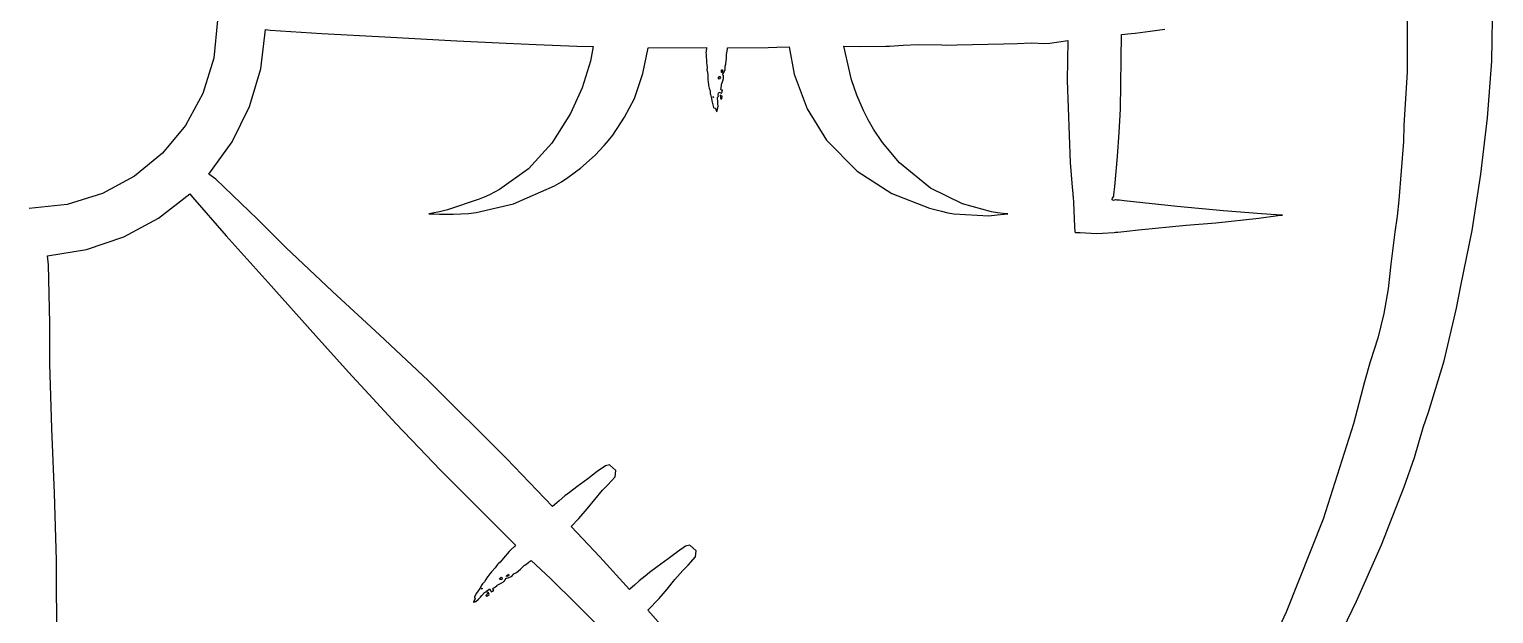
# Model space of a CAD drawing. Extents: x 0 to 198, y 0 to 357.
# Drawn here: x 99.2 to 164.6, y 266.5 to 292.6 of the extents above; entities that cross this region are included whole.
import ezdxf

# ---------------------------------------------------------------- set-up
doc = ezdxf.new("R2010")
doc.units = 0

msp = doc.modelspace()

# ---------------------------------------------------------------- linework, layer by layer
at = {"layer": 'Layer 1'}
for p, q in [((164.547757, 291.194294), (164.631627, 296.564739)), ((107.588, 293.025), (107.415361, 291.329724)), ((109.520319, 290.853819), (109.737064, 292.615762)), ((109.737064, 292.615762), (109.937958, 292.586574)), ((149.26933, 292.538895), (149.936912, 292.625238)), ((160.769857, 293.122481), (160.764557, 290.717381)), ((109.937958, 292.586574), (112.246118, 292.431256)), ((112.246118, 292.431256), (115.064258, 292.286293)), ((115.064258, 292.286293), (118.279868, 292.105538)), ((118.279868, 292.105538), (120.481308, 291.995062)), ((120.481308, 291.995062), (121.836608, 291.933016)), ((140.627042, 291.918358), (142.717922, 291.965077)), ((142.717922, 291.965077), (143.338379, 291.987825)), ((143.338379, 291.987825), (143.955249, 292.019947)), ((143.955249, 292.019947), (144.563068, 291.982361)), ((144.563068, 291.982361), (144.787197, 292.003886)), ((144.787197, 292.003886), (145.593138, 292.125123)), ((145.593138, 292.125123), (145.571859, 290.329793)), ((147.953164, 289.05137), (147.99613, 292.39311)), ((147.99613, 292.39311), (148.429059, 292.427762)), ((148.429059, 292.427762), (148.597263, 292.447737)), ((148.597263, 292.447737), (149.26933, 292.538895)), ((107.415361, 291.329724), (106.924002, 289.750777)), ((121.836608, 291.933016), (123.644238, 291.86029)), ((123.644238, 291.86029), (124.382915, 291.844393)), ((124.382915, 291.844393), (124.2585, 291.20135)), ((126.601422, 290.637047), (126.830982, 291.793848)), ((126.830982, 291.793848), (129.436252, 291.798333)), ((129.425409, 291.616681), (129.417744, 291.578442)), ((129.417744, 291.578442), (129.422716, 291.499031)), ((129.422716, 291.499031), (129.446034, 291.132055)), ((129.436252, 291.798333), (129.425409, 291.616681)), ((130.314334, 291.094058), (130.333808, 291.31028)), ((130.333808, 291.31028), (130.344162, 291.52789)), ((130.344162, 291.52789), (130.355578, 291.55659)), ((130.355578, 291.55659), (130.383786, 291.744355)), ((130.382728, 291.78406), (132.194938, 291.80322)), ((130.383786, 291.744355), (130.382728, 291.78406)), ((132.194938, 291.80322), (132.590529, 291.817244)), ((132.590529, 291.817244), (133.139075, 291.835024)), ((133.139075, 291.835024), (133.357091, 290.613354)), ((135.931219, 290.360431), (135.57941, 291.858491)), ((135.57941, 291.858491), (136.32339, 291.854904)), ((136.32339, 291.854904), (137.45391, 291.858008)), ((137.45391, 291.858008), (137.621048, 291.871555)), ((137.621048, 291.871555), (138.238081, 291.908808)), ((138.238081, 291.908808), (138.911127, 291.943866)), ((138.911127, 291.943866), (139.956607, 291.923811)), ((139.956607, 291.923811), (140.174217, 291.908481)), ((140.174217, 291.908481), (140.627042, 291.918358)), ((109.015054, 289.164869), (109.520319, 290.853819)), ((124.2585, 291.20135), (123.892585, 290.00063)), ((129.446034, 291.132055), (129.457368, 291.023117)), ((129.457368, 291.023117), (129.473511, 290.914924)), ((129.473511, 290.914924), (129.462179, 290.808363)), ((129.462179, 290.808363), (129.470169, 290.768984)), ((129.470169, 290.768984), (129.499763, 290.602414)), ((130.11337, 290.681576), (130.113046, 290.804038)), ((130.113046, 290.804038), (130.153, 290.802)), ((130.142157, 290.686958), (130.11337, 290.681576)), ((130.160829, 290.741012), (130.142157, 290.686958)), ((130.153, 290.802), (130.160829, 290.741012)), ((130.153, 290.802), (130.153, 290.802)), ((130.159668, 290.608537), (130.190569, 290.645226)), ((130.190569, 290.645226), (130.21723, 290.691209)), ((130.21723, 290.691209), (130.27096, 290.814975)), ((130.27096, 290.814975), (130.283598, 290.872127)), ((130.271775, 290.969641), (130.307078, 291.064707)), ((130.283598, 290.872127), (130.271775, 290.969641)), ((130.307078, 291.064707), (130.314334, 291.094058)), ((160.764557, 290.717381), (160.615355, 288.314401)), ((164.348006, 288.657594), (164.547757, 291.194294)), ((123.892585, 290.00063), (123.360915, 288.84785)), ((126.220474, 289.520908), (126.601422, 290.637047)), ((129.499763, 290.602414), (129.507592, 290.364422)), ((129.507592, 290.364422), (129.515745, 290.265608)), ((129.515745, 290.265608), (129.535069, 290.129938)), ((129.535069, 290.129938), (129.539551, 290.100423)), ((129.539551, 290.100423), (129.569638, 289.982454)), ((129.976812, 290.401519), (129.987, 290.478)), ((130.012603, 290.391164), (129.976812, 290.401519)), ((129.986921, 290.478156), (130.013255, 290.509138)), ((129.987, 290.478), (129.986921, 290.478156)), ((130.075629, 290.459814), (130.012603, 290.391164)), ((130.013255, 290.509138), (130.043995, 290.501801)), ((130.043995, 290.501801), (130.075629, 290.459814)), ((130.076994, 289.928318), (130.094117, 289.996153)), ((130.094117, 289.996153), (130.119065, 290.112253)), ((130.106754, 290.150573), (130.167006, 290.321464)), ((130.119065, 290.112253), (130.106754, 290.150573)), ((130.198231, 290.557252), (130.159668, 290.608537)), ((130.167006, 290.321464), (130.19962, 290.423868)), ((130.208913, 290.490885), (130.198231, 290.557252)), ((130.19962, 290.423868), (130.208913, 290.490885)), ((133.357091, 290.613354), (133.937392, 289.068657)), ((136.157634, 289.677764), (135.931219, 290.360431)), ((145.571859, 290.329793), (145.703778, 286.659723)), ((106.924002, 289.750777), (106.147658, 288.321891)), ((125.784605, 288.6901), (126.220474, 289.520908)), ((129.569638, 289.982454), (129.601597, 289.865374)), ((129.601597, 289.865374), (129.60486, 289.747318)), ((129.60486, 289.747318), (129.617252, 289.698398)), ((129.617252, 289.698398), (129.665275, 289.522616)), ((129.665275, 289.522616), (129.687613, 289.414178)), ((129.687613, 289.414178), (129.715906, 289.296446)), ((129.734092, 289.564504), (129.735, 289.608)), ((129.750072, 289.575918), (129.734092, 289.564504)), ((129.734744, 289.608373), (129.750072, 289.575918)), ((129.735, 289.608), (129.734744, 289.608373)), ((129.929762, 289.552782), (129.952904, 289.596157)), ((129.950717, 289.380181), (129.929762, 289.552782)), ((129.952918, 289.292859), (129.950717, 289.380181)), ((129.952904, 289.596157), (129.97402, 289.629992)), ((129.968396, 289.687145), (129.980054, 289.784659)), ((129.97402, 289.629992), (129.968396, 289.687145)), ((129.980054, 289.784659), (129.989187, 289.812951)), ((129.989187, 289.812951), (130.125751, 289.766802)), ((130.146856, 289.634203), (130.047875, 289.674885)), ((130.047875, 289.674885), (130.07584, 289.556177)), ((130.07584, 289.556177), (130.08, 289.507)), ((130.095339, 289.902718), (130.076994, 289.928318)), ((130.08, 289.507), (130.1003, 289.495751)), ((130.08, 289.507), (130.08, 289.507)), ((130.162358, 289.904346), (130.095339, 289.902718)), ((130.1003, 289.495751), (130.126228, 289.506921)), ((130.125751, 289.766802), (130.146051, 289.830317)), ((130.126228, 289.506921), (130.146856, 289.634203)), ((130.146051, 289.830317), (130.162358, 289.904346)), ((136.464274, 288.986783), (136.157634, 289.677764)), ((108.235029, 287.583918), (109.015054, 289.164869)), ((123.360915, 288.84785), (122.526438, 287.52475)), ((125.250641, 287.881142), (125.784605, 288.6901)), ((129.715906, 289.296446), (129.754144, 289.129388)), ((129.754144, 289.129388), (129.770775, 289.113326)), ((129.770775, 289.113326), (129.843422, 289.089764)), ((129.843422, 289.089764), (129.855244, 289.012226)), ((129.855244, 289.012226), (129.903674, 288.988421)), ((129.901376, 288.984259), (129.881, 288.962)), ((129.881, 288.962), (129.899909, 288.945287)), ((129.881, 288.962), (129.881, 288.962)), ((129.899909, 288.945287), (129.917847, 288.95988)), ((129.917847, 288.95988), (129.901376, 288.984259)), ((129.903674, 288.988421), (129.942075, 289.028533)), ((129.942075, 289.028533), (129.959034, 289.184421)), ((129.959034, 289.184421), (129.952918, 289.292859)), ((133.937392, 289.068657), (134.803051, 287.663854)), ((136.566351, 288.77537), (136.464274, 288.986783)), ((136.675687, 288.566732), (136.566351, 288.77537)), ((147.886961, 288.01005), (147.953164, 289.05137)), ((106.147658, 288.321891), (105.120061, 287.076798)), ((136.909113, 288.153446), (136.675687, 288.566732)), ((137.307802, 287.553863), (136.909113, 288.153446)), ((160.615355, 288.314401), (160.596847, 287.601325)), ((164.051955, 286.135004), (164.348006, 288.657594)), ((107.194004, 286.145972), (108.235029, 287.583918)), ((122.526438, 287.52475), (121.480468, 286.38331)), ((124.467772, 286.996768), (124.872986, 287.42432)), ((124.872986, 287.42432), (125.067437, 287.647634)), ((125.067437, 287.647634), (125.250641, 287.881142)), ((134.803051, 287.663854), (136.181101, 286.277404)), ((138.075505, 286.644377), (137.307802, 287.553863)), ((147.816597, 286.92625), (147.886961, 288.01005)), ((160.596847, 287.601325), (160.386414, 284.977875)), ((105.120061, 287.076798), (103.874943, 286.04923)), ((123.812664, 286.414544), (124.467772, 286.996768)), ((147.693647, 285.59541), (147.816597, 286.92625)), ((107.507575, 285.911242), (107.194004, 286.145972)), ((121.480468, 286.38331), (120.190718, 285.45605)), ((123.246265, 285.993838), (123.532686, 286.198401)), ((123.532686, 286.198401), (123.812664, 286.414544)), ((136.181101, 286.277404), (137.735011, 285.284265)), ((139.457065, 285.519887), (138.075505, 286.644377)), ((145.703778, 286.659723), (145.788896, 285.555703)), ((163.668102, 283.627824), (164.051955, 286.135004)), ((103.874943, 286.04923), (102.446039, 285.27292)), ((109.369675, 284.129612), (107.507575, 285.911242)), ((120.190718, 285.45605), (119.742784, 285.218792)), ((120.821507, 284.814068), (122.655077, 285.620825)), ((122.655077, 285.620825), (122.954625, 285.799951)), ((122.954625, 285.799951), (123.246265, 285.993838)), ((140.892835, 284.814476), (139.457065, 285.519887)), ((145.788896, 285.555703), (145.814906, 285.2798)), ((147.668862, 285.345759), (147.693647, 285.59541)), ((100.86708, 284.781599), (99.1718, 284.609)), ((102.446039, 285.27292), (100.86708, 284.781599)), ((104.945985, 284.170448), (106.343189, 285.261914)), ((106.343189, 285.261914), (106.466955, 285.108879)), ((106.466955, 285.108879), (107.976275, 283.379839)), ((119.275103, 285.016757), (117.863623, 284.541509)), ((119.153857, 284.431849), (120.821507, 284.814068)), ((119.511887, 285.111415), (119.275103, 285.016757)), ((119.742784, 285.218792), (119.511887, 285.111415)), ((137.735011, 285.284265), (139.411791, 284.617657)), ((142.180305, 284.463643), (140.892835, 284.814476)), ((145.814906, 285.2798), (145.821346, 285.210822)), ((145.821346, 285.210822), (145.82469, 285.176334)), ((145.82469, 285.176334), (145.826401, 285.159119)), ((145.826401, 285.159119), (145.828032, 285.125856)), ((145.828032, 285.125856), (145.841322, 284.855487)), ((145.841322, 284.855487), (145.895226, 283.804627)), ((147.570861, 285.027136), (147.592222, 285.073446)), ((147.574939, 284.995338), (147.570861, 285.027136)), ((147.631101, 284.960117), (147.574939, 284.995338)), ((147.592222, 285.073446), (147.64375, 285.15139)), ((147.732771, 284.994035), (147.631101, 284.960117)), ((147.64375, 285.15139), (147.656388, 285.221017)), ((147.656388, 285.221017), (147.668862, 285.345759)), ((147.755682, 284.991833), (147.732771, 284.994035)), ((147.806312, 284.986288), (147.755682, 284.991833)), ((147.907576, 284.975199), (147.806312, 284.986288)), ((148.11018, 284.953186), (147.907576, 284.975199)), ((150.4777, 284.699054), (148.11018, 284.953186)), ((160.386414, 284.977875), (160.314667, 284.263819)), ((103.396793, 283.333672), (104.945985, 284.170448)), ((110.642635, 282.861302), (109.369675, 284.129612)), ((117.19702, 284.392468), (117.035504, 284.372096)), ((117.035504, 284.372096), (117.256287, 284.367437)), ((117.508469, 284.452149), (117.19702, 284.392468)), ((117.256287, 284.367437), (117.507651, 284.352598)), ((117.507651, 284.352598), (117.782086, 284.347462)), ((117.863623, 284.541509), (117.508469, 284.452149)), ((117.782086, 284.347462), (117.952813, 284.346404)), ((117.952813, 284.346404), (118.123295, 284.351946)), ((118.123295, 284.351946), (118.465975, 284.365888)), ((118.465975, 284.365888), (118.809792, 284.390512)), ((118.809792, 284.390512), (119.153857, 284.431849)), ((139.411791, 284.617657), (139.953815, 284.480195)), ((139.953815, 284.480195), (140.22393, 284.417985)), ((140.22393, 284.417985), (140.496082, 284.366948)), ((140.496082, 284.366948), (142.064112, 284.284762)), ((142.064112, 284.284762), (142.436795, 284.318843)), ((142.448382, 284.417333), (142.180305, 284.463643)), ((142.436795, 284.318843), (142.754859, 284.359364)), ((142.696972, 284.38733), (142.448382, 284.417333)), ((142.917098, 284.371543), (142.696972, 284.38733)), ((142.754859, 284.359364), (142.917098, 284.371543)), ((152.55293, 284.50729), (150.4777, 284.699054)), ((152.21523, 283.972931), (154.12731, 284.181408)), ((154.25238, 284.368606), (152.55293, 284.50729)), ((154.12731, 284.181408), (154.984046, 284.293758)), ((154.91018, 284.320255), (154.25238, 284.368606)), ((155.188101, 284.310033), (154.91018, 284.320255)), ((154.984046, 284.293758), (155.188101, 284.310033)), ((160.314667, 284.263819), (160.20525, 283.553596)), ((145.895226, 283.804627), (145.908025, 283.55897)), ((145.908025, 283.55897), (145.953765, 283.539497)), ((145.953765, 283.539497), (146.015893, 283.536234)), ((146.015893, 283.536234), (146.13982, 283.529876)), ((146.13982, 283.529876), (146.632518, 283.505416)), ((146.632518, 283.505416), (146.878898, 283.496368)), ((146.878898, 283.496368), (147.141023, 283.51031)), ((147.141023, 283.51031), (147.659891, 283.538111)), ((147.659891, 283.538111), (147.724139, 283.541535)), ((147.724139, 283.541535), (147.761889, 283.545122)), ((147.761889, 283.545122), (147.828092, 283.552217)), ((147.828092, 283.552217), (147.960824, 283.566401)), ((147.960824, 283.566401), (148.22613, 283.594124)), ((148.22613, 283.594124), (148.75682, 283.648593)), ((148.75682, 283.648593), (150.88145, 283.856091)), ((150.88145, 283.856091), (152.21523, 283.972931)), ((160.20525, 283.553596), (160.027676, 282.125076)), ((163.161138, 281.144774), (163.668102, 283.627824)), ((101.729891, 282.76655), (103.396793, 283.333672)), ((107.976275, 283.379839), (109.851015, 281.300209)), ((112.726665, 280.896552), (110.642635, 282.861302)), ((99.979559, 282.484044), (101.729891, 282.76655)), ((100.036957, 282.085191), (99.979559, 282.484044)), ((100.093703, 279.481311), (100.036957, 282.085191)), ((160.027676, 282.125076), (159.918174, 281.008496)), ((109.851015, 281.300209), (111.979155, 278.916709)), ((114.830675, 278.956012), (112.726665, 280.896552)), ((159.918174, 281.008496), (159.712795, 279.905206)), ((162.973616, 280.145765), (163.161138, 281.144774)), ((159.712795, 279.905206), (159.455564, 278.814146)), ((162.417074, 277.795206), (162.973616, 280.145765)), ((100.096966, 277.665271), (100.093703, 279.481311)), ((111.979155, 278.916709), (113.445425, 277.294219)), ((116.997785, 276.916822), (114.830675, 278.956012)), ((159.455564, 278.814146), (159.105547, 277.753006)), ((100.181187, 274.771951), (100.096966, 277.665271)), ((159.105547, 277.753006), (158.862991, 276.855015)), ((161.721679, 275.504485), (162.417074, 277.795206)), ((113.445425, 277.294219), (114.352303, 276.299451)), ((120.505935, 273.431342), (116.997785, 276.916822)), ((114.352303, 276.299451), (115.569083, 274.980021)), ((158.862991, 276.855015), (158.365648, 274.984105)), ((115.569083, 274.980021), (116.579263, 273.925001)), ((158.365648, 274.984105), (157.006452, 270.718444)), ((161.472926, 274.812525), (161.721679, 275.504485)), ((100.296636, 271.881731), (100.181187, 274.771951)), ((161.097147, 273.466435), (161.472926, 274.812525)), ((116.579263, 273.925001), (117.546474, 272.907971)), ((122.557275, 271.279072), (120.505935, 273.431342)), ((124.922267, 273.097227), (124.561813, 272.846682)), ((125.113458, 273.142724), (124.922267, 273.097227)), ((125.395068, 272.887528), (125.113458, 273.142724)), ((160.630947, 272.156545), (161.097147, 273.466435)), ((117.546474, 272.907971), (120.907294, 269.558971)), ((124.137441, 272.524712), (123.647842, 272.163039)), ((124.561813, 272.846682), (124.137441, 272.524712)), ((125.0369, 272.250113), (125.360662, 272.61399)), ((125.360662, 272.61399), (125.395068, 272.887528)), ((100.387136, 268.875821), (100.296636, 271.881731)), ((123.116012, 271.753098), (122.851034, 271.539566)), ((123.317312, 271.910696), (123.116012, 271.753098)), ((123.647842, 272.163039), (123.317312, 271.910696)), ((124.44604, 271.597359), (124.798174, 272.009095)), ((124.798174, 272.009095), (125.0369, 272.250113)), ((159.619217, 269.573365), (160.630947, 272.156545)), ((122.644922, 271.355955), (122.557275, 271.279072)), ((122.851034, 271.539566), (122.644922, 271.355955)), ((123.740381, 270.746099), (124.105319, 271.174873)), ((124.105319, 271.174873), (124.44604, 271.597359)), ((123.394524, 270.394126), (123.740381, 270.746099)), ((124.675814, 269.025776), (123.394524, 270.394126)), ((157.006452, 270.718444), (155.348568, 266.559755)), ((120.62348, 269.270836), (120.363314, 268.977486)), ((120.679902, 269.334269), (120.62348, 269.270836)), ((120.714144, 269.357668), (120.679902, 269.334269)), ((120.859677, 269.489017), (120.714144, 269.357668)), ((120.907294, 269.558971), (120.859677, 269.489017)), ((128.146697, 269.261807), (127.722323, 268.939922)), ((128.507148, 269.512355), (128.146697, 269.261807)), ((128.698178, 269.557849), (128.507148, 269.512355)), ((128.979951, 269.302737), (128.698178, 269.557849)), ((128.945381, 269.029114), (128.979951, 269.302737)), ((158.502557, 267.056315), (159.619217, 269.573365)), ((100.402872, 263.878171), (100.387136, 268.875821)), ((120.001647, 268.539986), (119.82766, 268.35491)), ((120.106334, 268.686499), (120.001647, 268.539986)), ((120.130303, 268.721965), (120.106334, 268.686499)), ((120.218921, 268.794364), (120.130303, 268.721965)), ((120.289121, 268.887311), (120.218921, 268.794364)), ((120.363314, 268.977486), (120.289121, 268.887311)), ((120.948556, 268.334753), (121.125396, 268.484201)), ((121.125396, 268.484201), (121.296857, 268.641068)), ((121.296857, 268.641068), (121.3267, 268.654615)), ((121.3267, 268.654615), (121.488213, 268.776425)), ((121.488213, 268.776425), (121.517485, 268.806998)), ((121.517485, 268.806998), (121.604316, 268.869533)), ((121.604316, 268.869533), (121.815074, 268.673369)), ((121.815074, 268.673369), (122.470676, 268.059271)), ((126.000944, 267.566926), (124.675814, 269.025776)), ((127.232809, 268.578164), (126.902197, 268.325824)), ((127.722323, 268.939922), (127.232809, 268.578164)), ((128.03092, 268.012496), (128.383057, 268.424312)), ((128.383057, 268.424312), (128.62178, 268.66533)), ((128.62178, 268.66533), (128.945381, 269.029114)), ((119.402634, 267.774893), (119.304139, 267.608241)), ((119.430763, 267.820551), (119.402634, 267.774893)), ((119.517594, 267.911946), (119.430763, 267.820551)), ((119.58331, 268.022831), (119.517594, 267.911946)), ((119.650981, 268.133143), (119.58331, 268.022831)), ((119.669977, 268.15858), (119.650981, 268.133143)), ((119.758764, 268.274601), (119.669977, 268.15858)), ((119.82766, 268.35491), (119.758764, 268.274601)), ((119.964547, 267.662283), (120.069723, 267.732238)), ((120.069723, 267.732238), (120.090023, 267.769821)), ((120.090023, 267.769821), (120.261332, 267.856164)), ((120.187609, 268.050809), (120.25267, 268.101522)), ((120.205302, 268.017789), (120.187609, 268.050809)), ((120.301427, 268.025045), (120.205302, 268.017789)), ((120.25267, 268.101522), (120.272154, 268.116758)), ((120.261332, 267.856164), (120.361862, 267.910382)), ((120.272154, 268.116758), (120.294577, 268.10632)), ((120.294577, 268.10632), (120.310884, 268.079006)), ((120.310884, 268.079006), (120.301, 268.025)), ((120.301, 268.025), (120.301427, 268.025045)), ((120.361862, 267.910382), (120.418933, 267.954409)), ((120.418933, 267.954409), (120.461492, 268.011982)), ((120.461492, 268.011982), (120.472744, 268.078022)), ((120.472744, 268.078022), (120.522317, 268.083728)), ((120.49539, 268.165606), (120.587676, 268.258307)), ((120.51985, 268.149381), (120.49539, 268.165606)), ((120.573907, 268.176855), (120.51985, 268.149381)), ((120.522317, 268.083728), (120.575964, 268.099626)), ((120.574, 268.177), (120.573907, 268.176855)), ((120.614502, 268.228465), (120.574, 268.177)), ((120.575964, 268.099626), (120.70731, 268.154987)), ((120.587676, 268.258307), (120.614502, 268.228465)), ((120.70731, 268.154987), (120.759239, 268.189231)), ((120.759239, 268.189231), (120.824463, 268.271076)), ((120.824463, 268.271076), (120.921079, 268.317958)), ((120.921079, 268.317958), (120.948556, 268.334753)), ((122.470676, 268.059271), (123.630786, 266.918971)), ((126.229804, 267.771083), (126.030214, 267.596359)), ((126.435916, 267.954691), (126.229804, 267.771083)), ((126.700894, 268.168305), (126.435916, 267.954691)), ((126.902197, 268.325824), (126.700894, 268.168305)), ((127.690035, 267.59008), (128.03092, 268.012496)), ((119.103326, 267.155797), (119.053266, 267.088941)), ((119.053266, 267.088941), (119.069573, 267.036679)), ((119.070061, 267.248829), (119.069897, 267.224941)), ((119.069897, 267.224941), (119.103326, 267.155797)), ((119.169203, 267.401793), (119.070061, 267.248829)), ((119.126971, 267.039857), (119.256604, 267.14536)), ((119.237935, 267.510731), (119.169203, 267.401793)), ((119.304139, 267.608241), (119.237935, 267.510731)), ((119.256604, 267.14536), (119.33406, 267.23154)), ((119.33406, 267.23154), (119.398471, 267.298883)), ((119.384439, 267.591132), (119.418111, 267.623745)), ((119.404497, 267.58836), (119.384439, 267.591132)), ((119.398471, 267.298883), (119.51392, 267.443928)), ((119.418111, 267.623745), (119.404, 267.588)), ((119.404, 267.588), (119.404497, 267.58836)), ((119.51392, 267.443928), (119.563001, 267.460481)), ((119.563001, 267.460481), (119.603277, 267.470923)), ((119.62, 267.343), (119.585922, 267.303049)), ((119.585922, 267.303049), (119.591874, 267.280138)), ((119.591874, 267.280138), (119.618532, 267.270356)), ((119.603277, 267.470923), (119.642331, 267.518054)), ((119.618532, 267.270356), (119.72909, 267.351636)), ((119.689862, 267.452409), (119.62, 267.343)), ((119.62, 267.343), (119.62, 267.343)), ((119.642331, 267.518054), (119.724353, 267.583442)), ((119.72909, 267.351636), (119.689862, 267.452409)), ((119.724353, 267.583442), (119.752155, 267.598281)), ((119.752155, 267.598281), (119.813874, 267.46685)), ((119.813874, 267.46685), (119.876084, 267.500604)), ((119.876084, 267.500604), (119.943428, 267.544794)), ((119.894835, 267.591104), (119.901197, 267.623148)), ((119.943428, 267.544794), (119.894835, 267.591104)), ((119.901197, 267.623148), (119.964547, 267.662283)), ((126.030214, 267.596359), (126.000944, 267.566926)), ((126.820419, 266.647735), (127.325263, 267.161221)), ((127.325263, 267.161221), (127.690035, 267.59008)), ((119.065409, 267.035372), (119.034345, 267.032928)), ((119.034345, 267.032928), (119.035, 267.007)), ((119.035, 267.007), (119.058805, 267.005287)), ((119.035, 267.007), (119.035, 267.007)), ((119.058805, 267.005287), (119.065409, 267.035372)), ((119.069573, 267.036679), (119.126971, 267.039857)), ((123.630786, 266.918971), (124.460372, 266.081316)), ((127.742625, 265.604535), (126.820419, 266.647735)), ((155.348568, 266.559755), (154.235908, 264.138835)), ((157.897834, 265.819315), (158.502557, 267.056315))]:
    msp.add_line(p, q, dxfattribs=at)

doc.saveas('drawing.dxf')
